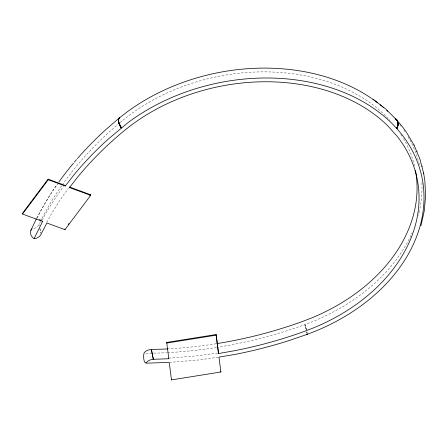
<?xml version="1.0" encoding="UTF-8"?>
<svg xmlns="http://www.w3.org/2000/svg" width="448" height="448" viewBox="0 0 448 448"><rect width="100%" height="100%" fill="white"/><g stroke="black" fill="none" stroke-linecap="round" stroke-linejoin="round"><path stroke-width="0.34" stroke-dasharray="2.24 1.68" d="M306.314 329.862L305.004 324.537A180.214 133.504 -11.4 0 0 412.11 232.82M306.342 329.459L304.774 324.621A355.421 263.301 -11.4 0 1 217.297 347.323M37.111 218.126L37.71 216.866A355.438 263.312 -11.4 0 1 57.462 184.05M40.6 221.469L38.987 224.448A7.51 5.561 -11.4 0 1 33.662 228.542M40.886 220.864L42.308 217.851M36.652 218.148L44.122 204.456L52.478 191.016L57.215 184.251M42.185 220.018C48.367 208.242 55.798 197.176 63.554 186.39M46.766 222.393L51.402 213.898L59.489 200.894L68.415 188.154M122.786 120.366L129.382 115.203A175.213 129.797 -11.4 0 1 385.622 115.797L390.13 120.518M306.684 331.565L307.177 333.301M306.858 331.817L307.042 333.138L306.914 331.47M304.864 324.884L305.116 325.64M305.833 327.118L305.351 325.562M305.71 327.589L306.46 329.42M217.846 353.024L198.537 355.706L169.372 358.092M218.372 357.241L198.744 359.957L169.921 362.354M145.863 353.248L159.981 352.996A355.421 263.301 -11.4 0 0 166.802 352.688M39.973 228.435L40.902 233.05M38.987 224.448L39.256 225.77M39.788 228.407L40.718 233.022M421.898 182.773A180.214 133.504 -11.4 0 1 419.502 210.448M419.356 211.098A180.214 133.504 -11.4 0 1 418.236 215.6M399.89 124.723A180.214 133.504 -11.4 0 1 401.106 126.308M403.81 130.06A180.214 133.504 -11.4 0 1 404.919 131.695M408.033 136.69A180.214 133.504 -11.4 0 1 418.678 162.064M418.858 162.742A180.214 133.504 -11.4 0 1 419.518 165.458M216.614 347.43A355.421 263.301 -11.4 0 1 167.485 352.654M216.154 343.745A350.241 259.459 -11.4 0 1 168.7 348.835M400.786 134.226A175.213 129.797 -11.4 0 1 402.489 136.914M403.497 138.6A175.213 129.797 -11.4 0 1 414.63 166.516M42.319 217.851A350.241 259.459 -11.4 0 1 61.79 185.494M62.177 184.94A350.241 259.459 -11.4 0 1 117.964 124.382M120.092 122.59A350.241 259.459 -11.4 0 1 122.78 120.366"/><path stroke-width="0.67" d="M398.014 124.443L397.561 121.397L398.076 124.527L396.71 128.442L397.942 125.602L397.818 122.315M119.017 118.205L119.319 117.964L118.53 118.927L118.339 120.053L119.19 118.059M121.24 127.949L118.765 122.825L118.513 119.902L118.586 122.147L121.419 127.803L120.462 126.717L118.983 123.519L118.35 120.596L118.703 118.776M306.958 333.934L306.762 334.505L289.52 340.413A355.471 263.334 -11.4 0 1 235.57 354.306L218.96 357.134L220.881 371.991L171.483 379.898L171.36 379.277M397.947 124.37L398.009 122.797M397.919 124.723L397.673 126.666L396.838 128.587M151.351 349.546A7.51 5.561 -11.4 0 0 144.166 352.8C143.237 354.654 143.36 363.782 146.16 362.69A7.51 5.561 -11.4 0 1 153.345 359.43L151.374 349.395L160.317 349.233A350.241 259.459 -11.4 0 0 168 348.874M153.345 359.436L151.374 349.395M118.373 120.887L118.782 118.602L118.339 120.053M398.076 123.474L397.718 126.23L396.777 128.514L401.475 134.086A180.214 133.504 -11.4 0 1 315.459 331.139L306.802 334.494L307.177 333.984L306.919 334.449M420.913 225.792L424.222 211.159L425.589 196.185L424.878 180.998L423.623 173.018M398.042 124.886L397.37 127.282M36.361 218.764L30.638 230.972L30.436 232.736L30.946 234.998A12.331 7.358 23.7 0 0 31.377 235.939L33.236 238.179L34.731 238.633A7.51 5.561 -11.4 0 0 40.981 234.338L46.889 223.009L64.966 229.656L90.664 195.362L90.541 194.74L69.356 186.956L69.479 187.572L90.664 195.362M34.054 238.711L42.61 221.435L42.319 221.122M30.845 230.429L31.287 229.678A7.958 5.163 5.3 0 1 31.87 229.051L32.06 228.822M118.692 118.675L119.073 118.166M397.225 127.624L396.777 128.514L391.67 123.172A180.214 133.504 -11.4 0 0 128.122 122.562L108.506 138.886A355.471 263.334 -11.4 0 0 74.166 174.608L65.24 186.015L64.551 185.231L48.098 179.138L22.4 213.433L22.523 214.054L42.532 221.357M22.523 214.054L48.222 179.76L48.098 179.138M68.158 224.61L68.986 223.507M89.712 195.849L90.541 194.74M69.479 187.572L78.282 176.327A349.994 259.28 -11.4 0 1 124.774 130.256L131.376 125.087A175.213 129.797 -11.4 0 1 387.615 125.686L397.141 136.293A175.213 129.797 -11.4 0 1 313.516 327.874L305.178 331.106A349.994 259.28 -11.4 0 1 234.87 350.661L218.551 353.539L218.428 352.923M119.974 125.58L121.324 127.876L119.801 125.227M119.554 124.947L119.196 123.794M119.398 124.589L118.63 121.346L118.586 122.147M118.871 123.172L118.754 122.399M118.541 121.414L118.496 121.106M119.246 118.059L126.123 112.672A180.214 133.504 -11.4 0 1 371.269 98.213M119.235 118.037L106.512 128.996A355.438 263.312 -11.4 0 0 77.42 158.53M153.367 359.285L168.812 358.753L166.706 342.44L216.104 334.533L218.551 353.539M216.227 335.154L166.83 343.062L166.706 342.44M145.841 363.171L169.243 362.421L171.483 379.898M48.222 179.76L65.24 186.015M39.273 219.638L41.222 220.354M395.287 118.849L395.634 118.938M395.22 118.77L395.534 118.961M395.702 119.011L396.424 119.577L395.394 118.81M395.769 119.09L401.492 125.535L406.05 131.69L413.952 144.945L419.776 158.693L423.696 173.342M373.01 99.137L385.588 108.903L396.816 119.986M395.858 119.084L396.424 119.577M396.082 119.246L396.626 119.773M397.32 120.826L397.88 122.153L396.491 119.627M397.578 121.251L397.023 120.305L397.309 120.702M397.18 120.557L397.449 120.971L396.682 119.84L397.09 120.372M397.942 122.718L397.813 122.069M396.682 119.84L396.99 120.21M396.861 120.064L397.158 120.45M413.952 144.945L414.086 145.23M416.976 151.446L417.11 151.738M119.633 124.863L119.717 125.311M397.561 121.397L397.723 121.761M422.044 166.113L422.117 166.432M220.758 371.37L220.881 371.991M168.689 358.131L168.812 358.753M64.842 229.034L64.966 229.656M216.104 334.533L218.338 352.24M118.412 121.19L118.423 120.238M216.826 343.638A350.241 259.459 -11.4 0 0 303.184 321.216L311.522 317.985A175.213 129.797 -11.4 0 0 415.458 170.509M371.812 98.588A180.214 133.504 -11.4 0 1 373.962 100.1M375.021 100.867A180.214 133.504 -11.4 0 1 377.63 102.822M380.173 104.821A180.214 133.504 -11.4 0 1 381.668 106.042M382.648 106.87A180.214 133.504 -11.4 0 1 383.622 107.699M386.686 110.438A180.214 133.504 -11.4 0 1 387.694 111.378M59.046 181.804A355.438 263.312 -11.4 0 1 73.466 163.167M74.334 162.131A355.438 263.312 -11.4 0 1 76.53 159.555"/></g></svg>
